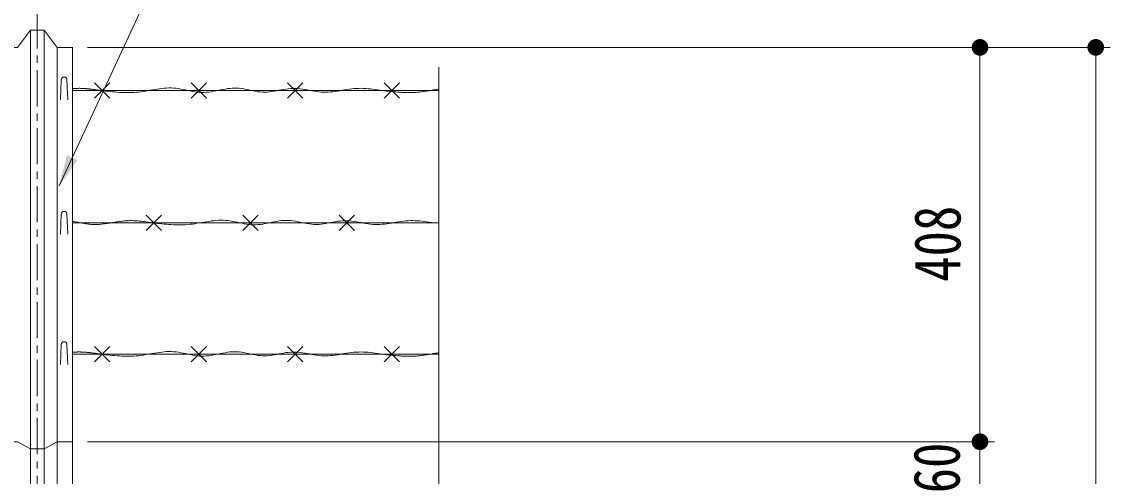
# Model space of a CAD drawing. Units: millimetres, scale not verified. Extents: x -4455 to 4455, y -3150 to 3150.
# Drawn here: x -1509 to -381, y 1366 to 1837 of the extents above; entities that cross this region are included whole.
import ezdxf
from ezdxf.enums import TextEntityAlignment as Align

# ---------------------------------------------------------------- set-up
doc = ezdxf.new("R2010")
doc.units = ezdxf.units.MM
doc.header["$LTSCALE"] = 30
doc.linetypes.add('USER1', pattern=[2, 1.25, -0.25, 0.25, -0.25])
doc.linetypes.add('USER4', pattern=[1.125, 0.75, -0.125, 0.125, -0.125])
for name, color, linetype, lineweight in [('0-0_D-STR-TXT', 3, 'Continuous', 13), ('0-1_D-STR2', 2, 'Continuous', 13), ('0-2_D-STR1', 1, 'Continuous', 18), ('0-3_D-STR-DIM', 4, 'Continuous', 13), ('0-4_D-BMK', 2, 'USER4', 13), ('0-B_SUNPOU', 1, 'Continuous', 18)]:
    doc.layers.add(name, color=color, linetype=linetype, lineweight=lineweight)
doc.styles.add('ＭＳ ゴシック', font='')
doc.styles.get('ＭＳ ゴシック').set_extended_font_data('MS Gothic')

# ---------------------------------------------------------------- blocks, each defined once
blk = doc.blocks.new('M1')
at = {"layer": '0-B_SUNPOU'}
blk.add_line((-7.5, 0), (-57.86, 0), dxfattribs=at)
for points in [[(0, 0), (-7.5, 0), (-7.44, 0.94)], [(0, 0), (-7.44, -0.94), (-7.5, 0)], [(0, 0), (-7.44, 0.94), (-7.26, 1.87)], [(0, 0), (-7.26, -1.87), (-7.44, -0.94)], [(0, 0), (-7.26, 1.87), (-6.97, 2.76)], [(0, 0), (-6.97, -2.76), (-7.26, -1.87)], [(0, 0), (-6.97, 2.76), (-6.57, 3.61)], [(0, 0), (-6.57, -3.61), (-6.97, -2.76)], [(0, 0), (-6.57, 3.61), (-6.07, 4.41)], [(0, 0), (-6.07, -4.41), (-6.57, -3.61)], [(0, 0), (-6.07, 4.41), (-5.47, 5.13)], [(0, 0), (-5.47, -5.13), (-6.07, -4.41)], [(0, 0), (-5.47, 5.13), (-4.78, 5.78)], [(0, 0), (-4.78, -5.78), (-5.47, -5.13)], [(0, 0), (-4.78, 5.78), (-4.02, 6.33)], [(0, 0), (-4.02, -6.33), (-4.78, -5.78)], [(0, 0), (-4.02, 6.33), (-3.19, 6.79)], [(0, 0), (-3.19, -6.79), (-4.02, -6.33)], [(0, 0), (-3.19, 6.79), (-2.32, 7.13)], [(0, 0), (-2.32, -7.13), (-3.19, -6.79)], [(0, 0), (-2.32, 7.13), (-1.41, 7.37)], [(0, 0), (-1.41, -7.37), (-2.32, -7.13)], [(0, 0), (-1.41, 7.37), (-0.47, 7.49)], [(0, 0), (-0.47, -7.49), (-1.41, -7.37)], [(0, 0), (-0.47, 7.49), (0.47, 7.49)], [(0, 0), (0.47, -7.49), (-0.47, -7.49)], [(0, 0), (0.47, 7.49), (1.41, 7.37)], [(0, 0), (1.41, 7.37), (2.32, 7.13)], [(0, 0), (2.32, 7.13), (3.19, 6.79)], [(0, 0), (3.19, 6.79), (4.02, 6.33)], [(0, 0), (4.02, 6.33), (4.78, 5.78)], [(0, 0), (4.78, 5.78), (5.47, 5.13)], [(0, 0), (5.47, 5.13), (6.07, 4.41)], [(0, 0), (6.07, 4.41), (6.57, 3.61)], [(0, 0), (6.57, 3.61), (6.97, 2.76)], [(0, 0), (6.97, 2.76), (7.26, 1.87)], [(0, 0), (7.26, 1.87), (7.44, 0.94)], [(0, 0), (7.44, 0.94), (7.5, 0)], [(0, 0), (1.41, -7.37), (0.47, -7.49)], [(0, 0), (2.32, -7.13), (1.41, -7.37)], [(0, 0), (3.19, -6.79), (2.32, -7.13)], [(0, 0), (4.02, -6.33), (3.19, -6.79)], [(0, 0), (4.78, -5.78), (4.02, -6.33)], [(0, 0), (5.47, -5.13), (4.78, -5.78)], [(0, 0), (6.07, -4.41), (5.47, -5.13)], [(0, 0), (6.57, -3.61), (6.07, -4.41)], [(0, 0), (6.97, -2.76), (6.57, -3.61)], [(0, 0), (7.26, -1.87), (6.97, -2.76)], [(0, 0), (7.44, -0.94), (7.26, -1.87)], [(0, 0), (7.5, 0), (7.44, -0.94)]]:
    blk.add_solid(points, dxfattribs=at)

msp = doc.modelspace()

# ---------------------------------------------------------------- linework, layer by layer
at = {"layer": '0-0_D-STR-TXT', "color": 7, "lineweight": 9}
msp.add_lwpolyline([(-993.71, 1911.09), (-1357.08, 1911.09), (-1470.55, 1666.95)], dxfattribs=at)
at = {"layer": '0-0_D-STR-TXT', "color": 7}
msp.add_solid([(-1471.52, 1664.87), (-1462.41, 1698.68), (-1451.55, 1693.63)], dxfattribs=at)
at = {"layer": '0-1_D-STR2', "color": 1}
for p, q in [((-1433.85, 1773.46), (-1417.99, 1757.6)), ((-1417.99, 1773.46), (-1433.85, 1757.6)), ((-1333.85, 1773.46), (-1317.99, 1757.6)), ((-1317.99, 1773.46), (-1333.85, 1757.6)), ((-1233.85, 1773.46), (-1217.99, 1757.6)), ((-1217.99, 1773.46), (-1233.85, 1757.6)), ((-1133.85, 1773.46), (-1117.99, 1757.6)), ((-1117.99, 1773.46), (-1133.85, 1757.6)), ((-1456.73, 1765.53), (-1077.07, 1765.53)), ((-1380.27, 1636.52), (-1364.4, 1620.65)), ((-1364.4, 1636.52), (-1380.27, 1620.65)), ((-1280.27, 1636.52), (-1264.4, 1620.65)), ((-1264.4, 1636.52), (-1280.27, 1620.65)), ((-1180.27, 1636.52), (-1164.4, 1620.65)), ((-1164.4, 1636.52), (-1180.27, 1620.65)), ((-1456.73, 1628.59), (-1077.07, 1628.59)), ((-1433.85, 1500.57), (-1417.99, 1484.71)), ((-1417.99, 1500.57), (-1433.85, 1484.71)), ((-1333.85, 1500.57), (-1317.99, 1484.71)), ((-1317.99, 1500.57), (-1333.85, 1484.71)), ((-1233.85, 1500.57), (-1217.99, 1484.71)), ((-1217.99, 1500.57), (-1233.85, 1484.71)), ((-1133.85, 1500.57), (-1117.99, 1484.71)), ((-1117.99, 1500.57), (-1133.85, 1484.71)), ((-1456.73, 1492.64), (-1077.07, 1492.64))]:
    msp.add_line(p, q, dxfattribs=at)
for points in [[(-1450.31, 1767.78), (-1450.89, 1767.77), (-1451.48, 1767.76), (-1452.06, 1767.75), (-1452.64, 1767.73), (-1453.23, 1767.7), (-1453.81, 1767.67), (-1454.39, 1767.64), (-1454.98, 1767.6), (-1455.56, 1767.55), (-1456.14, 1767.5), (-1456.73, 1767.45)], [(-1427.54, 1765.53), (-1428.13, 1765.62), (-1428.71, 1765.71), (-1429.29, 1765.79), (-1429.88, 1765.88), (-1430.46, 1765.97), (-1431.05, 1766.06), (-1431.63, 1766.14), (-1432.21, 1766.23), (-1432.8, 1766.31), (-1433.38, 1766.39), (-1433.96, 1766.47), (-1434.55, 1766.55), (-1435.13, 1766.63), (-1435.72, 1766.71), (-1436.3, 1766.78), (-1436.88, 1766.86), (-1437.47, 1766.93), (-1438.05, 1767), (-1438.64, 1767.07), (-1439.22, 1767.13), (-1439.8, 1767.19), (-1440.39, 1767.25), (-1440.97, 1767.31), (-1441.55, 1767.37), (-1442.14, 1767.42), (-1442.72, 1767.47), (-1443.31, 1767.51), (-1443.89, 1767.56), (-1444.47, 1767.6), (-1445.06, 1767.63), (-1445.64, 1767.66), (-1446.22, 1767.69), (-1446.81, 1767.72), (-1447.39, 1767.74), (-1447.98, 1767.76), (-1448.56, 1767.77), (-1449.14, 1767.78), (-1449.73, 1767.78), (-1450.31, 1767.78)], [(-1420.19, 1764.7), (-1422.64, 1764.97), (-1425.09, 1765.25), (-1427.54, 1765.53)], [(-1325.27, 1763.61), (-1327.7, 1763.85), (-1330.12, 1764.19), (-1332.54, 1764.6), (-1334.96, 1765.06), (-1337.38, 1765.56), (-1339.8, 1766.07), (-1342.22, 1766.56), (-1344.64, 1767.03), (-1347.06, 1767.45), (-1349.48, 1767.79), (-1351.91, 1768.03), (-1354.33, 1768.17), (-1356.76, 1768.19), (-1359.18, 1768.11), (-1361.61, 1767.95), (-1364.04, 1767.71), (-1366.47, 1767.41), (-1368.9, 1767.06), (-1371.34, 1766.67), (-1373.77, 1766.26), (-1376.21, 1765.83), (-1378.64, 1765.41), (-1381.08, 1765), (-1383.52, 1764.61), (-1385.96, 1764.26), (-1388.4, 1763.96), (-1390.84, 1763.72), (-1393.28, 1763.54), (-1395.73, 1763.43), (-1398.17, 1763.37), (-1400.62, 1763.37), (-1403.06, 1763.41), (-1405.51, 1763.5), (-1407.95, 1763.63), (-1410.4, 1763.79), (-1412.85, 1763.98), (-1415.3, 1764.2), (-1417.75, 1764.44), (-1420.19, 1764.7)], [(-1230.64, 1767.62), (-1233.07, 1767.4), (-1235.51, 1767.08), (-1237.94, 1766.69), (-1240.37, 1766.26), (-1242.8, 1765.8), (-1245.23, 1765.34), (-1247.66, 1764.9), (-1250.09, 1764.5), (-1252.52, 1764.18), (-1254.95, 1763.94), (-1257.38, 1763.83), (-1259.8, 1763.84), (-1262.22, 1764.01), (-1264.65, 1764.31), (-1267.07, 1764.7), (-1269.49, 1765.16), (-1271.91, 1765.66), (-1274.32, 1766.18), (-1276.74, 1766.69), (-1279.16, 1767.16), (-1281.58, 1767.56), (-1284, 1767.87), (-1286.43, 1768.05), (-1288.85, 1768.09), (-1291.28, 1767.99), (-1293.7, 1767.77), (-1296.13, 1767.45), (-1298.56, 1767.06), (-1300.99, 1766.61), (-1303.42, 1766.13), (-1305.85, 1765.63), (-1308.28, 1765.13), (-1310.71, 1764.67), (-1313.14, 1764.25), (-1315.57, 1763.9), (-1318, 1763.65), (-1320.42, 1763.5), (-1322.85, 1763.49), (-1325.27, 1763.61)], [(-1135.69, 1765.53), (-1138.13, 1765.9), (-1140.57, 1766.26), (-1143.01, 1766.6), (-1145.45, 1766.91), (-1147.89, 1767.19), (-1150.33, 1767.42), (-1152.77, 1767.61), (-1155.21, 1767.73), (-1157.65, 1767.78), (-1160.09, 1767.75), (-1162.53, 1767.64), (-1164.97, 1767.44), (-1167.41, 1767.18), (-1169.84, 1766.86), (-1172.28, 1766.5), (-1174.72, 1766.12), (-1177.15, 1765.72), (-1179.59, 1765.33), (-1182.02, 1764.95), (-1184.46, 1764.61), (-1186.89, 1764.3), (-1189.33, 1764.05), (-1191.76, 1763.88), (-1194.19, 1763.79), (-1196.62, 1763.8), (-1199.05, 1763.92), (-1201.48, 1764.15), (-1203.91, 1764.46), (-1206.34, 1764.84), (-1208.77, 1765.26), (-1211.2, 1765.7), (-1213.63, 1766.15), (-1216.06, 1766.57), (-1218.49, 1766.96), (-1220.92, 1767.29), (-1223.35, 1767.54), (-1225.78, 1767.69), (-1228.21, 1767.72), (-1230.64, 1767.62)], [(-1122.77, 1764.14), (-1123.94, 1764.25), (-1125.12, 1764.36), (-1126.29, 1764.48), (-1127.47, 1764.6), (-1128.64, 1764.73), (-1129.82, 1764.86), (-1130.99, 1764.99), (-1132.17, 1765.12), (-1133.34, 1765.26), (-1134.52, 1765.39), (-1135.69, 1765.53)], [(-1077.07, 1767.06), (-1078.24, 1766.87), (-1079.41, 1766.68), (-1080.57, 1766.49), (-1081.74, 1766.29), (-1082.91, 1766.09), (-1084.08, 1765.88), (-1085.25, 1765.68), (-1086.42, 1765.48), (-1087.59, 1765.27), (-1088.76, 1765.08), (-1089.93, 1764.88), (-1091.1, 1764.7), (-1092.27, 1764.52), (-1093.44, 1764.35), (-1094.61, 1764.19), (-1095.78, 1764.05), (-1096.95, 1763.91), (-1098.12, 1763.8), (-1099.29, 1763.69), (-1100.47, 1763.61), (-1101.64, 1763.53), (-1102.81, 1763.47), (-1103.98, 1763.43), (-1105.16, 1763.39), (-1106.33, 1763.37), (-1107.5, 1763.36), (-1108.68, 1763.37), (-1109.85, 1763.38), (-1111.02, 1763.41), (-1112.2, 1763.44), (-1113.37, 1763.49), (-1114.54, 1763.54), (-1115.72, 1763.6), (-1116.89, 1763.67), (-1118.07, 1763.75), (-1119.24, 1763.84), (-1120.42, 1763.93), (-1121.59, 1764.03), (-1122.77, 1764.14)], [(-1427.82, 1627.09), (-1429.2, 1626.98), (-1430.57, 1626.91), (-1431.95, 1626.86), (-1433.33, 1626.84), (-1434.71, 1626.85), (-1436.08, 1626.9), (-1437.46, 1626.99), (-1438.84, 1627.11), (-1440.21, 1627.26), (-1441.59, 1627.44), (-1442.97, 1627.63), (-1444.34, 1627.85), (-1445.72, 1628.08), (-1447.1, 1628.32), (-1448.47, 1628.57), (-1449.85, 1628.82), (-1451.22, 1629.08), (-1452.6, 1629.33), (-1453.98, 1629.57), (-1455.35, 1629.8), (-1456.73, 1630.01)], [(-1373.96, 1628.59), (-1375.34, 1628.79), (-1376.72, 1629), (-1378.11, 1629.2), (-1379.49, 1629.4), (-1380.87, 1629.59), (-1382.25, 1629.78), (-1383.64, 1629.95), (-1385.02, 1630.12), (-1386.4, 1630.27), (-1387.78, 1630.4), (-1389.16, 1630.52), (-1390.55, 1630.63), (-1391.93, 1630.71), (-1393.31, 1630.78), (-1394.69, 1630.82), (-1396.07, 1630.83), (-1397.46, 1630.83), (-1398.84, 1630.79), (-1400.22, 1630.73), (-1401.6, 1630.64), (-1402.98, 1630.52), (-1404.36, 1630.38), (-1405.74, 1630.22), (-1407.12, 1630.05), (-1408.5, 1629.86), (-1409.88, 1629.66), (-1411.27, 1629.45), (-1412.65, 1629.23), (-1414.03, 1629.01), (-1415.41, 1628.78), (-1416.79, 1628.56), (-1418.16, 1628.34), (-1419.54, 1628.12), (-1420.92, 1627.91), (-1422.3, 1627.72), (-1423.68, 1627.53), (-1425.06, 1627.37), (-1426.44, 1627.22), (-1427.82, 1627.09)], [(-1366.61, 1627.75), (-1369.06, 1628.02), (-1371.51, 1628.3), (-1373.96, 1628.59)], [(-1271.69, 1626.66), (-1274.11, 1626.9), (-1276.53, 1627.24), (-1278.95, 1627.65), (-1281.37, 1628.11), (-1283.79, 1628.61), (-1286.22, 1629.12), (-1288.64, 1629.62), (-1291.06, 1630.09), (-1293.48, 1630.5), (-1295.9, 1630.84), (-1298.32, 1631.09), (-1300.75, 1631.22), (-1303.17, 1631.24), (-1305.6, 1631.16), (-1308.03, 1631), (-1310.46, 1630.76), (-1312.89, 1630.46), (-1315.32, 1630.11), (-1317.75, 1629.72), (-1320.19, 1629.31), (-1322.62, 1628.89), (-1325.06, 1628.46), (-1327.5, 1628.05), (-1329.93, 1627.66), (-1332.37, 1627.31), (-1334.81, 1627.01), (-1337.26, 1626.77), (-1339.7, 1626.6), (-1342.14, 1626.48), (-1344.59, 1626.43), (-1347.03, 1626.42), (-1349.48, 1626.47), (-1351.92, 1626.55), (-1354.37, 1626.68), (-1356.82, 1626.84), (-1359.27, 1627.03), (-1361.71, 1627.25), (-1364.16, 1627.49), (-1366.61, 1627.75)], [(-1177.06, 1630.67), (-1179.49, 1630.45), (-1181.92, 1630.13), (-1184.35, 1629.75), (-1186.79, 1629.31), (-1189.22, 1628.85), (-1191.65, 1628.39), (-1194.08, 1627.95), (-1196.51, 1627.56), (-1198.94, 1627.23), (-1201.37, 1627), (-1203.79, 1626.88), (-1206.22, 1626.9), (-1208.64, 1627.07), (-1211.06, 1627.36), (-1213.48, 1627.75), (-1215.9, 1628.21), (-1218.32, 1628.72), (-1220.74, 1629.24), (-1223.16, 1629.74), (-1225.58, 1630.21), (-1228, 1630.61), (-1230.42, 1630.92), (-1232.84, 1631.1), (-1235.27, 1631.14), (-1237.69, 1631.04), (-1240.12, 1630.82), (-1242.55, 1630.51), (-1244.98, 1630.11), (-1247.41, 1629.66), (-1249.84, 1629.18), (-1252.27, 1628.68), (-1254.7, 1628.19), (-1257.13, 1627.72), (-1259.56, 1627.31), (-1261.99, 1626.96), (-1264.41, 1626.7), (-1266.84, 1626.56), (-1269.26, 1626.54), (-1271.69, 1626.66)], [(-1082.11, 1628.59), (-1084.55, 1628.95), (-1086.99, 1629.31), (-1089.43, 1629.65), (-1091.87, 1629.96), (-1094.31, 1630.24), (-1096.75, 1630.48), (-1099.19, 1630.66), (-1101.63, 1630.78), (-1104.07, 1630.83), (-1106.51, 1630.81), (-1108.95, 1630.69), (-1111.38, 1630.5), (-1113.82, 1630.23), (-1116.26, 1629.91), (-1118.7, 1629.56), (-1121.13, 1629.17), (-1123.57, 1628.78), (-1126.01, 1628.38), (-1128.44, 1628.01), (-1130.87, 1627.66), (-1133.31, 1627.35), (-1135.74, 1627.11), (-1138.18, 1626.93), (-1140.61, 1626.84), (-1143.04, 1626.86), (-1145.47, 1626.98), (-1147.9, 1627.21), (-1150.33, 1627.52), (-1152.76, 1627.89), (-1155.19, 1628.31), (-1157.62, 1628.75), (-1160.05, 1629.2), (-1162.48, 1629.63), (-1164.91, 1630.01), (-1167.34, 1630.34), (-1169.77, 1630.59), (-1172.2, 1630.74), (-1174.63, 1630.77), (-1177.06, 1630.67)], [(-1450.31, 1494.89), (-1450.89, 1494.88), (-1451.48, 1494.87), (-1452.06, 1494.86), (-1452.64, 1494.84), (-1453.23, 1494.81), (-1453.81, 1494.78), (-1454.39, 1494.74), (-1454.98, 1494.7), (-1455.56, 1494.66), (-1456.14, 1494.61), (-1456.73, 1494.56)], [(-1427.54, 1492.64), (-1428.13, 1492.73), (-1428.71, 1492.81), (-1429.29, 1492.9), (-1429.88, 1492.99), (-1430.46, 1493.08), (-1431.05, 1493.16), (-1431.63, 1493.25), (-1432.21, 1493.33), (-1432.8, 1493.42), (-1433.38, 1493.5), (-1433.97, 1493.58), (-1434.55, 1493.66), (-1435.13, 1493.74), (-1435.72, 1493.82), (-1436.3, 1493.89), (-1436.88, 1493.97), (-1437.47, 1494.04), (-1438.05, 1494.11), (-1438.64, 1494.17), (-1439.22, 1494.24), (-1439.8, 1494.3), (-1440.39, 1494.36), (-1440.97, 1494.42), (-1441.56, 1494.48), (-1442.14, 1494.53), (-1442.72, 1494.58), (-1443.31, 1494.62), (-1443.89, 1494.66), (-1444.47, 1494.7), (-1445.06, 1494.74), (-1445.64, 1494.77), (-1446.23, 1494.8), (-1446.81, 1494.83), (-1447.39, 1494.85), (-1447.98, 1494.86), (-1448.56, 1494.88), (-1449.14, 1494.88), (-1449.73, 1494.89), (-1450.31, 1494.89)], [(-1420.19, 1491.8), (-1422.64, 1492.08), (-1425.09, 1492.35), (-1427.54, 1492.64)], [(-1325.27, 1490.72), (-1327.7, 1490.96), (-1330.12, 1491.29), (-1332.54, 1491.7), (-1334.96, 1492.17), (-1337.38, 1492.67), (-1339.8, 1493.17), (-1342.22, 1493.67), (-1344.64, 1494.14), (-1347.06, 1494.55), (-1349.48, 1494.89), (-1351.91, 1495.14), (-1354.33, 1495.27), (-1356.76, 1495.29), (-1359.18, 1495.22), (-1361.61, 1495.05), (-1364.04, 1494.82), (-1366.47, 1494.52), (-1368.9, 1494.17), (-1371.34, 1493.78), (-1373.77, 1493.37), (-1376.21, 1492.94), (-1378.64, 1492.52), (-1381.08, 1492.11), (-1383.52, 1491.72), (-1385.96, 1491.37), (-1388.4, 1491.07), (-1390.84, 1490.83), (-1393.28, 1490.65), (-1395.73, 1490.54), (-1398.17, 1490.48), (-1400.62, 1490.48), (-1403.06, 1490.52), (-1405.51, 1490.61), (-1407.95, 1490.73), (-1410.4, 1490.9), (-1412.85, 1491.09), (-1415.3, 1491.31), (-1417.75, 1491.55), (-1420.19, 1491.8)], [(-1230.64, 1494.72), (-1233.07, 1494.5), (-1235.51, 1494.19), (-1237.94, 1493.8), (-1240.37, 1493.36), (-1242.8, 1492.91), (-1245.23, 1492.44), (-1247.66, 1492), (-1250.09, 1491.61), (-1252.52, 1491.29), (-1254.95, 1491.05), (-1257.38, 1490.93), (-1259.8, 1490.95), (-1262.22, 1491.12), (-1264.65, 1491.41), (-1267.07, 1491.8), (-1269.49, 1492.27), (-1271.91, 1492.77), (-1274.32, 1493.29), (-1276.74, 1493.8), (-1279.16, 1494.27), (-1281.58, 1494.67), (-1284, 1494.97), (-1286.43, 1495.16), (-1288.85, 1495.2), (-1291.28, 1495.1), (-1293.7, 1494.88), (-1296.13, 1494.56), (-1298.56, 1494.17), (-1300.99, 1493.72), (-1303.42, 1493.23), (-1305.85, 1492.73), (-1308.28, 1492.24), (-1310.71, 1491.78), (-1313.14, 1491.36), (-1315.57, 1491.01), (-1318, 1490.76), (-1320.42, 1490.61), (-1322.85, 1490.6), (-1325.27, 1490.72)], [(-1135.69, 1492.64), (-1138.13, 1493.01), (-1140.57, 1493.36), (-1143.01, 1493.7), (-1145.45, 1494.02), (-1147.89, 1494.3), (-1150.33, 1494.53), (-1152.77, 1494.71), (-1155.21, 1494.84), (-1157.65, 1494.89), (-1160.09, 1494.86), (-1162.53, 1494.75), (-1164.97, 1494.55), (-1167.41, 1494.29), (-1169.84, 1493.97), (-1172.28, 1493.61), (-1174.72, 1493.23), (-1177.15, 1492.83), (-1179.59, 1492.44), (-1182.02, 1492.06), (-1184.46, 1491.71), (-1186.89, 1491.41), (-1189.33, 1491.16), (-1191.76, 1490.99), (-1194.19, 1490.9), (-1196.62, 1490.91), (-1199.05, 1491.03), (-1201.48, 1491.26), (-1203.91, 1491.57), (-1206.34, 1491.95), (-1208.77, 1492.37), (-1211.2, 1492.81), (-1213.63, 1493.25), (-1216.06, 1493.68), (-1218.49, 1494.07), (-1220.92, 1494.4), (-1223.35, 1494.65), (-1225.78, 1494.8), (-1228.21, 1494.83), (-1230.64, 1494.72)], [(-1122.77, 1491.24), (-1123.94, 1491.35), (-1125.12, 1491.47), (-1126.29, 1491.59), (-1127.47, 1491.71), (-1128.64, 1491.84), (-1129.82, 1491.97), (-1130.99, 1492.1), (-1132.17, 1492.23), (-1133.34, 1492.37), (-1134.52, 1492.5), (-1135.69, 1492.64), (-1135.69, 1492.64)], [(-1077.07, 1494.16), (-1078.24, 1493.98), (-1079.41, 1493.79), (-1080.57, 1493.6), (-1081.74, 1493.4), (-1082.91, 1493.2), (-1084.08, 1492.99), (-1085.25, 1492.79), (-1086.42, 1492.58), (-1087.59, 1492.38), (-1088.76, 1492.18), (-1089.93, 1491.99), (-1091.1, 1491.81), (-1092.27, 1491.63), (-1093.44, 1491.46), (-1094.61, 1491.3), (-1095.78, 1491.16), (-1096.95, 1491.02), (-1098.12, 1490.9), (-1099.29, 1490.8), (-1100.47, 1490.71), (-1101.64, 1490.64), (-1102.81, 1490.58), (-1103.98, 1490.53), (-1105.16, 1490.5), (-1106.33, 1490.48), (-1107.5, 1490.47), (-1108.68, 1490.48), (-1109.85, 1490.49), (-1111.02, 1490.51), (-1112.2, 1490.55), (-1113.37, 1490.59), (-1114.54, 1490.65), (-1115.72, 1490.71), (-1116.89, 1490.78), (-1118.07, 1490.86), (-1119.24, 1490.95), (-1120.42, 1491.04), (-1121.59, 1491.14), (-1122.77, 1491.24)]]:
    msp.add_lwpolyline(points, dxfattribs=at)
at = {"layer": '0-2_D-STR1'}
for p, q in [((-1500.23, 1827.95), (-1500.24, -457.99)), ((-1486.23, 1827.95), (-1486.24, -457.99)), ((-1472.73, 1810.15), (-1472.74, -457.99)), ((-1472.73, 1810.15), (-1456.73, 1810.15)), ((-1456.73, 1810.15), (-1456.74, -457.99)), ((-1469.25, 1755.97), (-1468.5, 1776.47)), ((-1461.75, 1755.97), (-1462.5, 1776.47)), ((-1469.25, 1616.94), (-1468.5, 1637.44)), ((-1461.75, 1616.94), (-1462.5, 1637.44)), ((-1469.25, 1482.03), (-1468.5, 1502.53)), ((-1461.75, 1482.03), (-1462.5, 1502.53)), ((-1486.24, 1394.77), (-1472.74, 1402.01)), ((-1472.74, 1402.01), (-1456.24, 1402.01)), ((-1500.24, 1394.77), (-1486.24, 1394.77))]:
    msp.add_line(p, q, dxfattribs=at)
for points in [[(-1500.23, 1827.95), (-1513.71, 1810.15), (-1529.73, 1810.15)], [(-1500.23, 1827.95), (-1486.23, 1827.95), (-1472.73, 1810.15)], [(-1500.24, 1394.77), (-1513.72, 1402.01), (-1530.22, 1402.01)]]:
    msp.add_lwpolyline(points, dxfattribs=at)
for centre in [(-1465.5, 1776.47), (-1465.5, 1637.44), (-1465.5, 1502.53)]:
    msp.add_arc(centre, 3, 0, 180, dxfattribs=at)
at = {"layer": '0-3_D-STR-DIM', "color": 1, "lineweight": 18}
for p, q in [((-1441.23, 1810.15), (-501.22, 1810.15)), ((-1441.23, 1810.15), (-381.22, 1810.15)), ((-516.22, 1436.51), (-516.22, 1775.65)), ((-396.22, 1775.65), (-396.22, -123.49)), ((-516.22, 1436.51), (-516.22, 1471.01)), ((-1441.24, 1402.01), (-501.22, 1402.01)), ((-1441.24, 1402.01), (-501.22, 1402.01)), ((-516.22, 1342.01), (-516.22, 1402.01))]:
    msp.add_line(p, q, dxfattribs=at)
at = {"layer": '0-3_D-STR-DIM'}
msp.add_line((-1077.07, 1789.71), (-1077.07, 574.77), dxfattribs=at)
at = {"layer": '0-4_D-BMK', "linetype": 'USER1'}
msp.add_line((-1493.24, 1846.63), (-1493.24, -480.83), dxfattribs=at)

# ---------------------------------------------------------------- block references
at = {"layer": '0-3_D-STR-DIM', "xscale": 1.15, "yscale": 1.15}
for p, rotation in [((-516.22, 1810.15), 90), ((-396.22, 1810.15), 90), ((-516.22, 1402.01), 270), ((-516.22, 1402.01), 270)]:
    msp.add_blockref('M1', p, dxfattribs=dict(at, rotation=rotation))

# ---------------------------------------------------------------- texts
at = {"layer": '0-3_D-STR-DIM', "color": 3, "style": 'ＭＳ ゴシック', "width": 0.8}
for s, p in [('408', (-521.97, 1567.58)), ('60', (-522.8, 1348.62))]:
    msp.add_text(s, height=48.17, rotation=90, dxfattribs=at).set_placement(p, align=Align.BOTTOM_LEFT)

doc.saveas('drawing.dxf')
